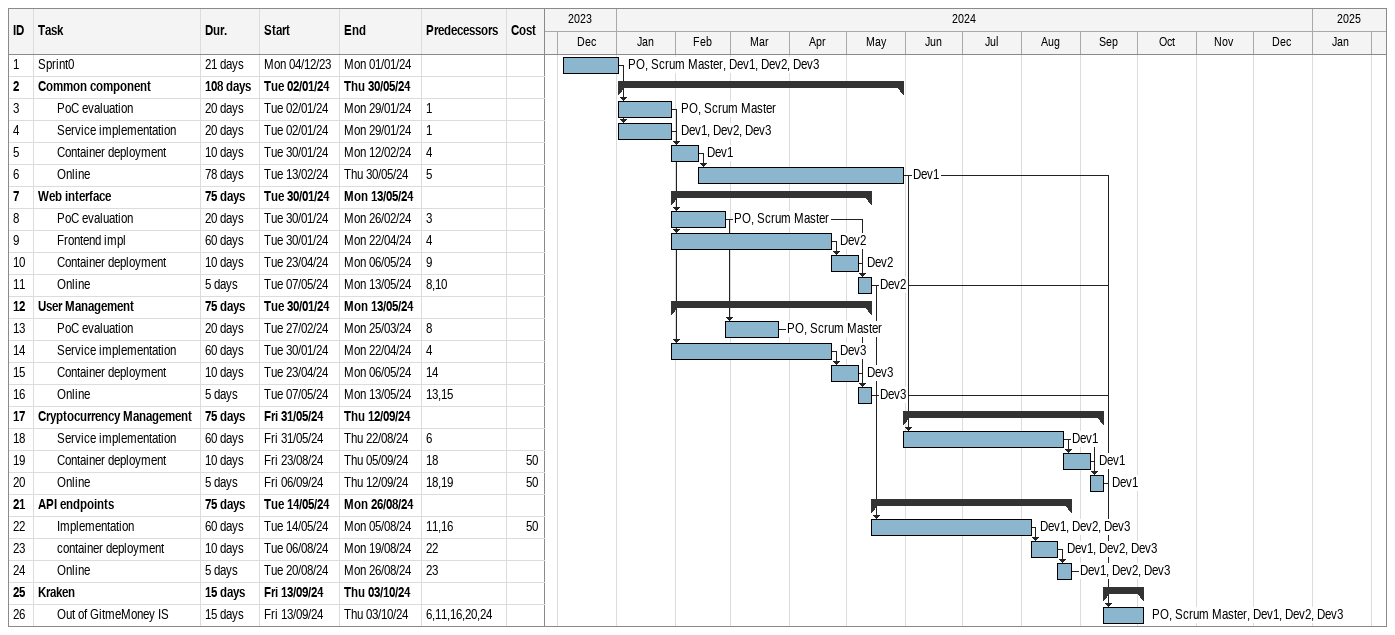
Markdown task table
| ID | Level | Task | Duration | Start | Finish | Predecessors | Resources | Cost |
|---|---|---|---|---|---|---|---|---|
| 1 | 1 | Sprint0 | 21d | 2023-12-04 | 2024-01-01 |  | PO, Scrum Master, Dev1, Dev2, Dev3 |  |
| 2 | 1 | **Common component** | 108d | 2024-01-02 | 2024-05-30 |  |  |  |
| 3 | 2 | PoC evaluation | 20d | 2024-01-02 | 2024-01-29 | 1 | PO, Scrum Master |  |
| 4 | 2 | Service implementation | 20d | 2024-01-02 | 2024-01-29 | 1 | Dev1, Dev2, Dev3 |  |
| 5 | 2 | Container deployment | 10d | 2024-01-30 | 2024-02-12 | 4 | Dev1 |  |
| 6 | 2 | Online | 78d | 2024-02-13 | 2024-05-30 | 5 | Dev1 |  |
| 7 | 1 | **Web interface** | 75d | 2024-01-30 | 2024-05-13 |  |  |  |
| 8 | 2 | PoC evaluation | 20d | 2024-01-30 | 2024-02-26 | 3 | PO, Scrum Master |  |
| 9 | 2 | Frontend impl | 60d | 2024-01-30 | 2024-04-22 | 4 | Dev2 |  |
| 10 | 2 | Container deployment | 10d | 2024-04-23 | 2024-05-06 | 9 | Dev2 |  |
| 11 | 2 | Online | 5d | 2024-05-07 | 2024-05-13 | 8, 10 | Dev2 |  |
| 12 | 1 | **User Management** | 75d | 2024-01-30 | 2024-05-13 |  |  |  |
| 13 | 2 | PoC evaluation | 20d | 2024-02-27 | 2024-03-25 | 8 | PO, Scrum Master |  |
| 14 | 2 | Service implementation | 60d | 2024-01-30 | 2024-04-22 | 4 | Dev3 |  |
| 15 | 2 | Container deployment | 10d | 2024-04-23 | 2024-05-06 | 14 | Dev3 |  |
| 16 | 2 | Online | 5d | 2024-05-07 | 2024-05-13 | 13, 15 | Dev3 |  |
| 17 | 1 | **Cryptocurrency Management** | 75d | 2024-05-31 | 2024-09-12 |  |  |  |
| 18 | 2 | Service implementation | 60d | 2024-05-31 | 2024-08-22 | 6 | Dev1 |  |
| 19 | 2 | Container deployment | 10d | 2024-08-23 | 2024-09-05 | 18 | Dev1 | 50 |
| 20 | 2 | Online | 5d | 2024-09-06 | 2024-09-12 | 18, 19 | Dev1 | 50 |
| 21 | 1 | **API endpoints** | 75d | 2024-05-14 | 2024-08-26 |  |  |  |
| 22 | 2 | Implementation | 60d | 2024-05-14 | 2024-08-05 | 11, 16 | Dev1, Dev2, Dev3 | 50 |
| 23 | 2 | container deployment | 10d | 2024-08-06 | 2024-08-19 | 22 | Dev1, Dev2, Dev3 |  |
| 24 | 2 | Online | 5d | 2024-08-20 | 2024-08-26 | 23 | Dev1, Dev2, Dev3 |  |
| 25 | 1 | **Kraken** | 15d | 2024-09-13 | 2024-10-03 |  |  |  |
| 26 | 2 | Out of GitmeMoney IS | 15d | 2024-09-13 | 2024-10-03 | 6, 11, 16, 20, 24 | PO, Scrum Master, Dev1, Dev2, Dev3 |  |
